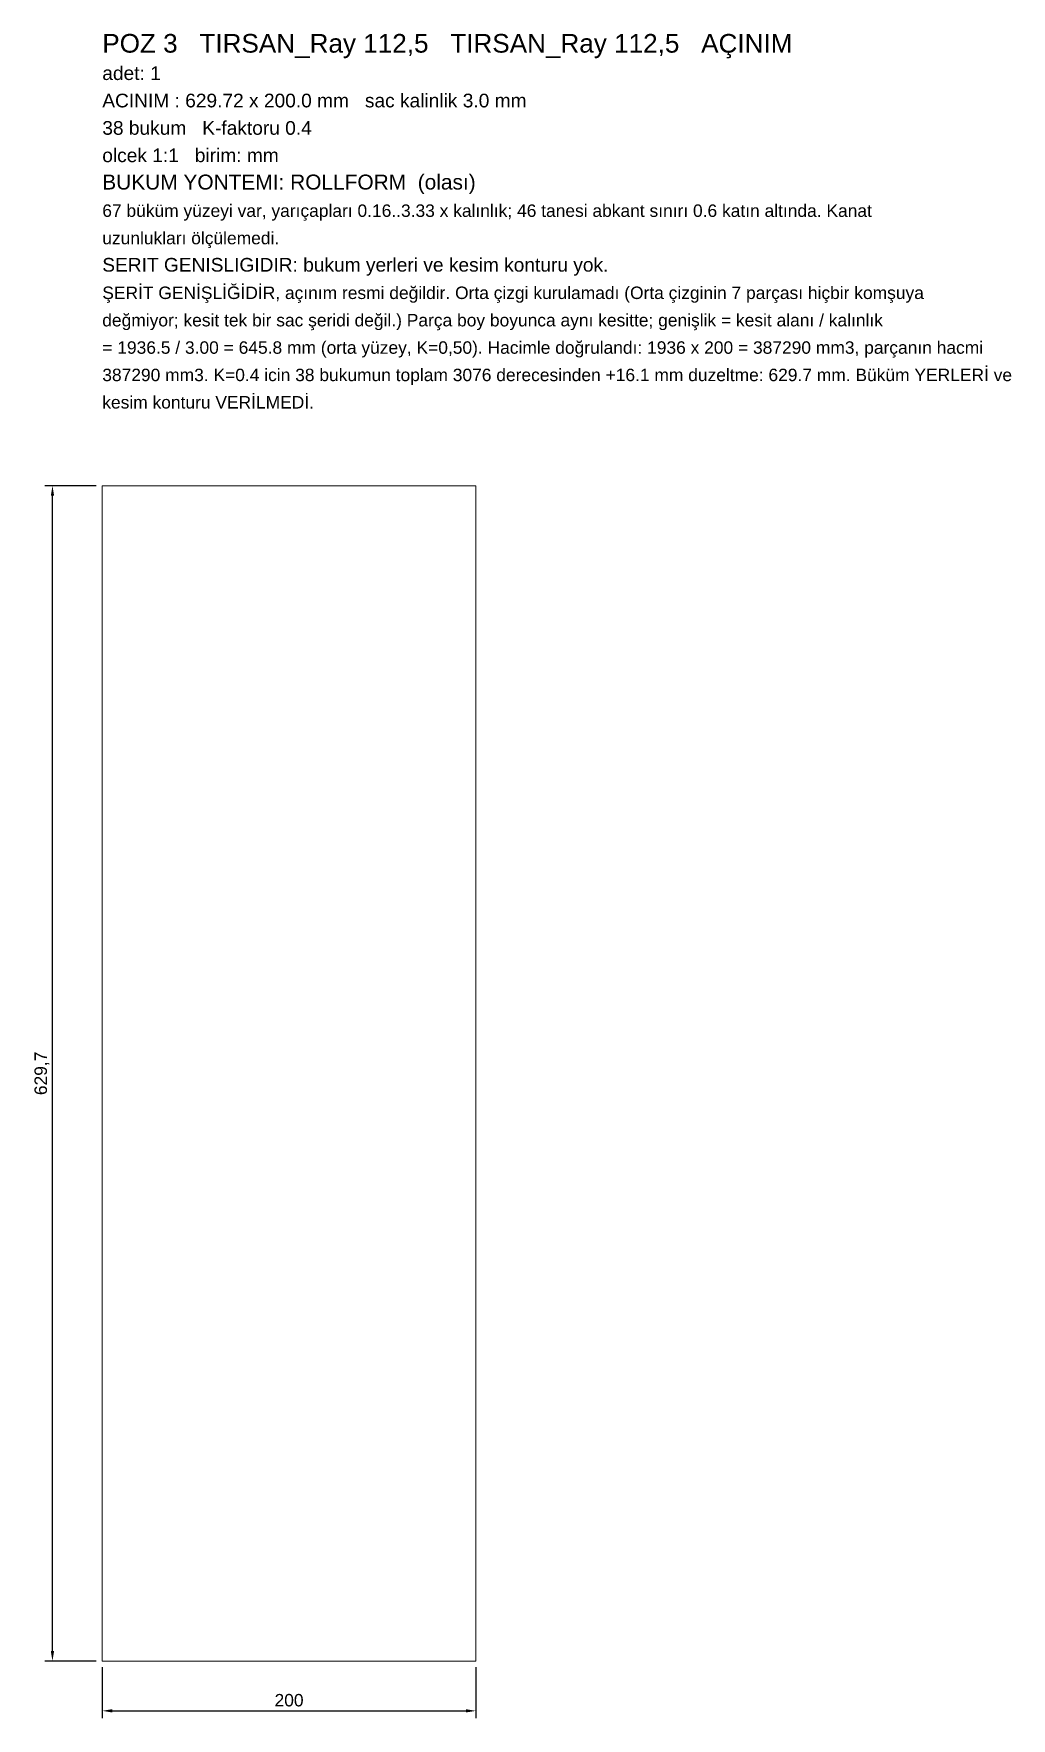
# Model space of a CAD drawing. Header units: millimetres. Extents: x -37 to 487, y -31 to 872.
import ezdxf

# ---------------------------------------------------------------- set-up
doc = ezdxf.new("R2010")
doc.units = ezdxf.units.MM
for name, color, linetype, lineweight in [('GORUNEN', 7, 'Continuous', 9), ('OLCU', 4, 'Continuous', 9), ('YAZI', 3, 'Continuous', 9)]:
    doc.layers.add(name, color=color, linetype=linetype, lineweight=lineweight)
doc.styles.add('PI3D', font='arial.ttf')
doc.dimstyles.new('PF_MM', dxfattribs={"dimtxt": 6.666667, "dimasz": 5.333333, "dimexe": 4, "dimexo": 3.333333, "dimgap": 2.333333, "dimtad": 1, "dimdec": 1, "dimtxsty": 'PI3D', "dimcen": 2.5, "dimclrd": 4, "dimclre": 4, "dimclrt": 3, "dimazin": 3, "dimtfac": 1, "dimtmove": 0, "dimatfit": 3})

msp = doc.modelspace()

# ---------------------------------------------------------------- linework, layer by layer
at = {"layer": 'GORUNEN'}
msp.add_lwpolyline([(0, 0), (200, 0), (200, 629.72), (0, 629.72), (0, 0)], dxfattribs=at)

# ---------------------------------------------------------------- texts
at = {"layer": 'YAZI', "style": 'PI3D'}
for s, height, p in [('POZ 3   TIRSAN_Ray 112,5   TIRSAN_Ray 112,5   AÇINIM', 10, (0, 861.72)), ('adet: 1', 7.333, (0, 847.05)), ('ACINIM : 629.72 x 200.0 mm   sac kalinlik 3.0 mm', 7.3333, (0, 832.39)), ('38 bukum   K-faktoru 0.4', 7.3333, (0, 817.72)), ('olcek 1:1   birim: mm', 7.3333, (0, 803.05)), ('BUKUM YONTEMI: ROLLFORM  (olası)', 8, (0, 788.39)), ('67 büküm yüzeyi var, yarıçapları 0.16..3.33 x kalınlık; 46 tanesi abkant sınırı 0.6 katın altında. Kanat', 6.66667, (0, 773.72)), ('uzunlukları ölçülemedi.', 6.6667, (0, 759.05)), ('SERIT GENISLIGIDIR: bukum yerleri ve kesim konturu yok.', 7.3333, (0, 744.39)), ('ŞERİT GENİŞLİĞİDİR, açınım resmi değildir. Orta çizgi kurulamadı (Orta çizginin 7 parçası hiçbir komşuya', 6.66667, (0, 729.72)), ('değmiyor; kesit tek bir sac şeridi değil.) Parça boy boyunca aynı kesitte; genişlik = kesit alanı / kalınlık', 6.66667, (0, 715.05)), ('= 1936.5 / 3.00 = 645.8 mm (orta yüzey, K=0,50). Hacimle doğrulandı: 1936 x 200 = 387290 mm3, parçanın hacmi', 6.66667, (0, 700.39)), ('387290 mm3. K=0.4 icin 38 bukumun toplam 3076 derecesinden +16.1 mm duzeltme: 629.7 mm. Büküm YERLERİ ve', 6.66667, (0, 685.72)), ('kesim konturu VERİLMEDİ.', 6.6667, (0, 671.05))]:
    msp.add_text(s, height=height, dxfattribs=at).set_placement(p)

# ---------------------------------------------------------------- dimensions: what is measured, and where the dimension line sits
at = {"layer": 'OLCU'}
msp.add_linear_dim(base=(-26.67, 0), p1=(0, 0), p2=(0, 629.72), angle=90, dimstyle='PF_MM', dxfattribs=at).render()
msp.add_linear_dim(base=(0, -26.67), p1=(0, 0), p2=(200, 0), dimstyle='PF_MM', dxfattribs=at).render()

doc.saveas('drawing.dxf')
